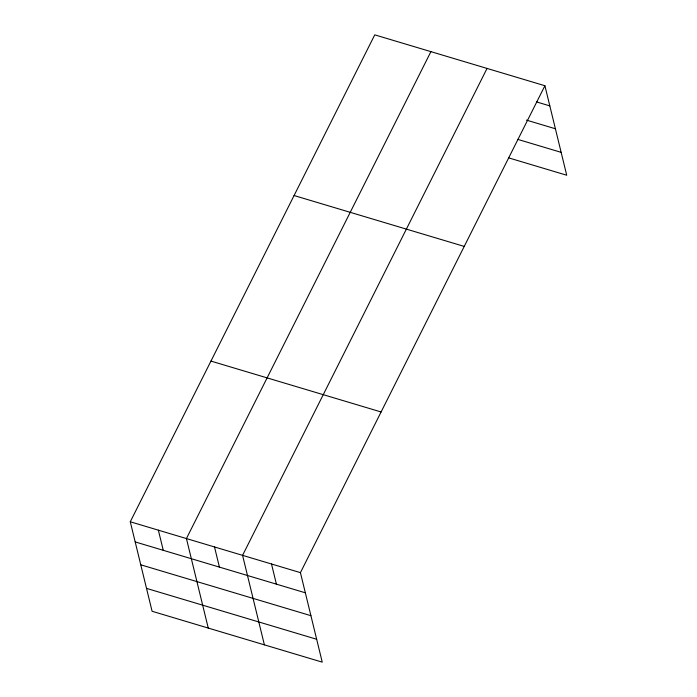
<?xml version="1.0" encoding="UTF-8"?>
<svg xmlns="http://www.w3.org/2000/svg" width="697" height="697" viewBox="0 0 697 697"><rect width="100%" height="100%" fill="white"/><g stroke="black" fill="none" stroke-linecap="round" stroke-linejoin="round"><path stroke-width="1.05" d="M544.906 85.731L300.424 572.646L322.241 662.15L152.094 611.269L130.278 521.774L374.759 34.85L544.906 85.731L566.722 175.226L508.871 157.931M430.912 51.639L186.43 538.563L208.246 628.058M487.055 68.428L242.573 555.352L264.39 644.847M536.385 101.867L549.811 105.883M526.47 120.119L555.396 128.762M517.758 139.374L561.137 152.347M294.082 195.535L464.219 246.416M210.956 361.09L381.102 411.971M130.278 521.774L300.424 572.646M135.192 541.918L305.33 592.798M140.768 564.805L310.914 615.686M146.518 588.381L316.656 639.262M271.499 564.004L276.413 584.147M214.502 546.953L219.416 567.105M158.35 530.164L163.264 550.316"/></g></svg>
